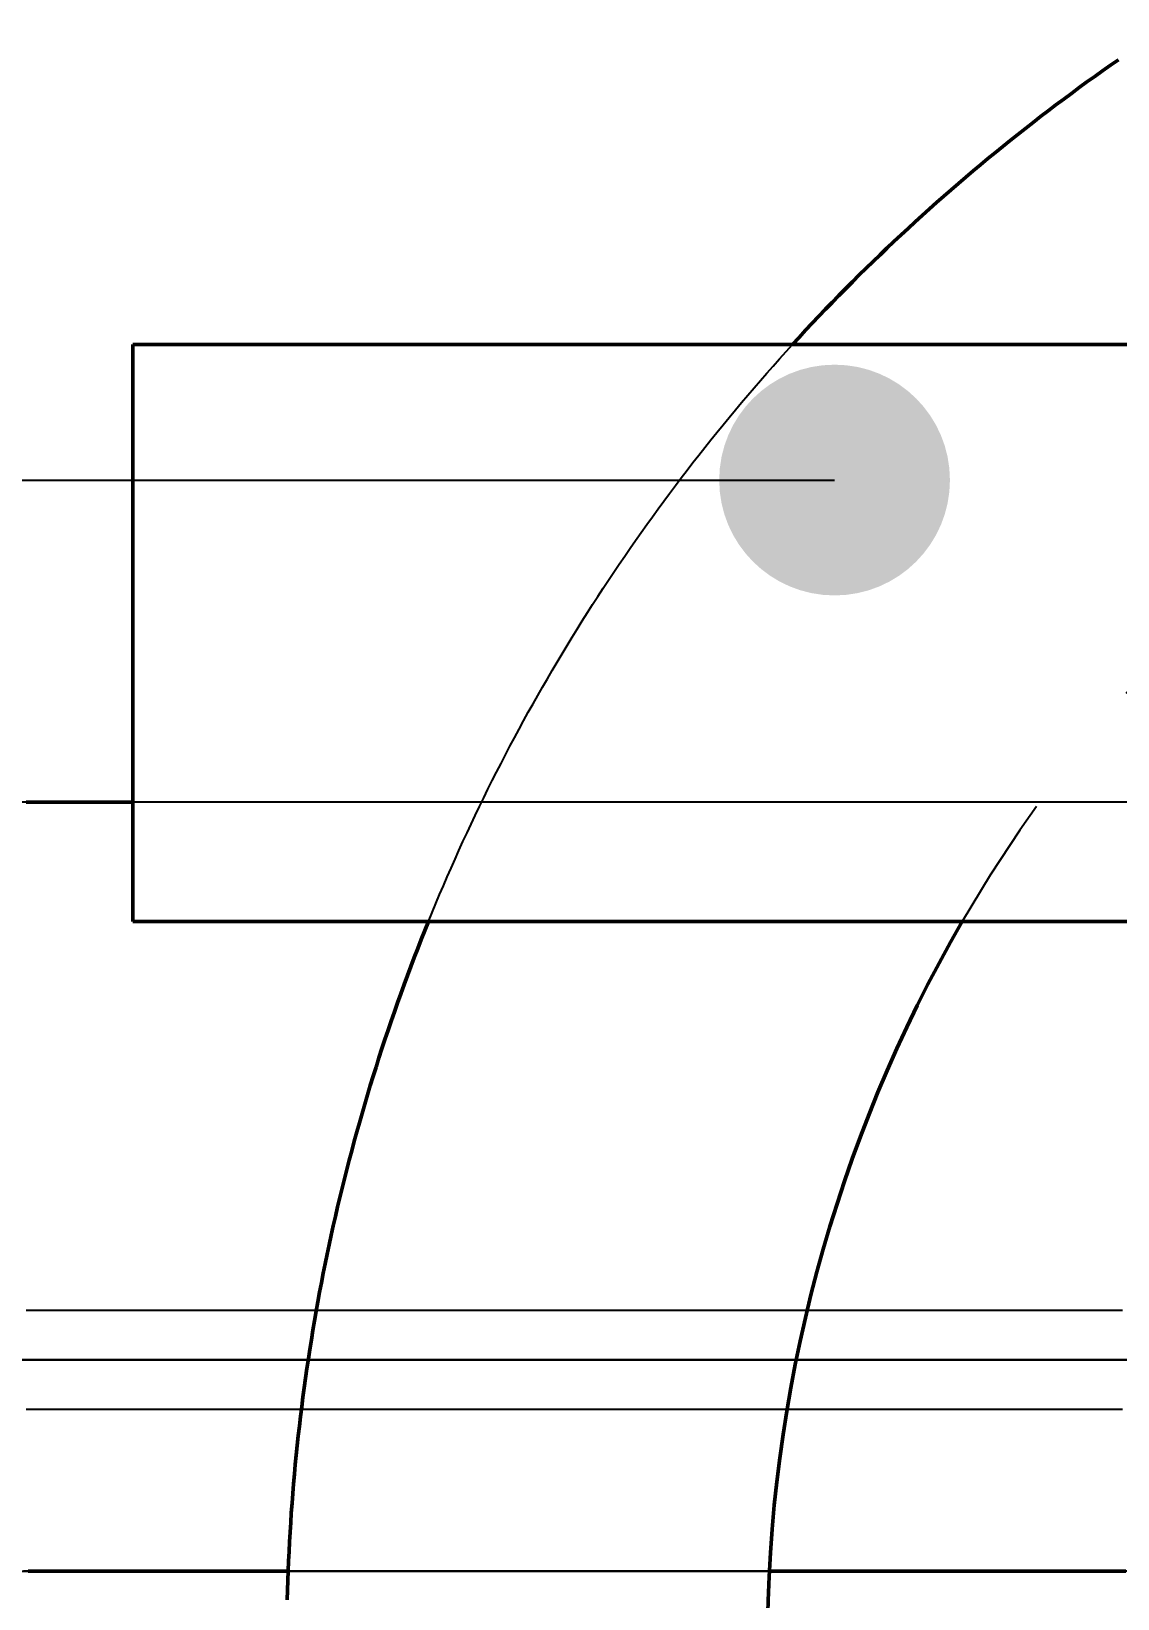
# Model space of a CAD drawing. Header units: millimetres. Extents: x 0 to 594, y 0 to 420.
# Drawn here: x 75.92 to 81.57, y 336.26 to 344.41 of the extents above; entities that cross this region are included whole.
import ezdxf

# ---------------------------------------------------------------- set-up
doc = ezdxf.new("R2010")
doc.units = ezdxf.units.MM
doc.linetypes.add('ISO02-TRAZOS', pattern=[3.75, 3, -0.75])
for name, color, linetype, lineweight in [('01-VISIBLE', 7, 'CONTINUOUS', 50), ('02-OCULTA', 4, 'ISO02-TRAZOS', 25), ('04-COTA', 3, 'CONTINUOUS', 25), ('08-FINA', 5, 'CONTINUOUS', 25)]:
    doc.layers.add(name, color=color, linetype=linetype, lineweight=lineweight)
doc.styles.add('ISO3098', font='isocpeur.ttf')
doc.dimstyles.new('FLAMA-ISO', dxfattribs={"dimtxt": 3.5, "dimasz": 3, "dimexe": 2, "dimexo": 1, "dimgap": 1, "dimtad": 1, "dimdec": 1, "dimtxsty": 'ISO3098', "dimcen": 2.5, "dimclrd": 3, "dimclre": 3, "dimclrt": 3, "dimazin": 3, "dimtfac": 1, "dimtmove": 0, "dimatfit": 3, "dimlwd": 25, "dimlwe": 25})

msp = doc.modelspace()

# ---------------------------------------------------------------- hatches: boundary and pattern name
at = {"layer": '08-FINA'}
h = msp.add_hatch(color=7, dxfattribs=at)
h.dxf.hatch_style = 1
edge = h.paths.add_edge_path()
edge.add_arc((80.1, 342.075), 0.6, 0, 360)

# ---------------------------------------------------------------- linework, layer by layer
at = {"layer": '01-VISIBLE'}
for p, q in [((76.45, 339.78), (76.45, 342.78)), ((76.45, 342.78), (98.15, 342.78)), ((76.45, 339.78), (98.15, 339.78))]:
    msp.add_line(p, q, dxfattribs=at)
for points in [[(79.8815, 342.78), (79.9154, 342.8169), (79.9495, 342.8537), (79.9838, 342.8902), (80.0182, 342.9266), (80.0529, 342.9629), (80.0877, 342.9989), (80.1227, 343.0348), (80.1578, 343.0705), (80.1932, 343.106), (80.2287, 343.1414), (80.2644, 343.1766), (80.3003, 343.2116), (80.3363, 343.2464), (80.3726, 343.281), (80.409, 343.3155), (80.4455, 343.3497), (80.4823, 343.3838), (80.5192, 343.4177), (80.5562, 343.4515), (80.5935, 343.485), (80.6309, 343.5184), (80.6685, 343.5515), (80.7062, 343.5845), (80.7441, 343.6173), (80.7822, 343.6499), (80.8204, 343.6823), (80.8588, 343.7145), (80.8974, 343.7465), (80.9361, 343.7784), (80.9749, 343.81), (81.014, 343.8415), (81.0532, 343.8727), (81.0925, 343.9038), (81.132, 343.9346), (81.1716, 343.9653), (81.2114, 343.9957), (81.2514, 344.026), (81.2915, 344.0561), (81.3317, 344.0859), (81.3721, 344.1156), (81.4127, 344.1451), (81.4534, 344.1743), (81.4942, 344.2034), (81.5352, 344.2322), (81.5763, 344.2609)], [(76.45, 340.4), (76.3995, 340.4), (76.3491, 340.4), (76.2986, 340.4), (76.2482, 340.4), (76.1977, 340.4), (76.1473, 340.4), (76.0968, 340.4), (76.0464, 340.4), (75.9959, 340.4), (75.9455, 340.4), (75.895, 340.4)], [(77.2531, 336.2516), (77.2545, 336.3019), (77.2562, 336.3522), (77.2581, 336.4025), (77.2602, 336.4528), (77.2626, 336.5031), (77.2652, 336.5533), (77.2681, 336.6036), (77.2713, 336.6538), (77.2747, 336.704), (77.2783, 336.7542), (77.2822, 336.8044), (77.2864, 336.8546), (77.2908, 336.9047), (77.2955, 336.9548), (77.3004, 337.0049), (77.3055, 337.055), (77.3109, 337.105), (77.3166, 337.155), (77.3225, 337.205), (77.3287, 337.2549), (77.3351, 337.3049), (77.3417, 337.3547), (77.3486, 337.4046), (77.3558, 337.4544), (77.3632, 337.5042), (77.3709, 337.5539), (77.3788, 337.6036), (77.3869, 337.6533), (77.3953, 337.7029), (77.404, 337.7525), (77.4129, 337.802), (77.422, 337.8515), (77.4314, 337.901), (77.4411, 337.9504), (77.451, 337.9997), (77.4611, 338.049), (77.4715, 338.0983), (77.4821, 338.1475), (77.493, 338.1966), (77.5041, 338.2457), (77.5155, 338.2947), (77.5271, 338.3437), (77.539, 338.3926), (77.5511, 338.4414), (77.5634, 338.4902), (77.576, 338.539), (77.5888, 338.5876), (77.6019, 338.6362), (77.6152, 338.6848), (77.6288, 338.7332), (77.6426, 338.7816), (77.6567, 338.8299), (77.671, 338.8782), (77.6855, 338.9264), (77.7003, 338.9745), (77.7153, 339.0225), (77.7305, 339.0705), (77.746, 339.1184), (77.7618, 339.1662), (77.7777, 339.2139), (77.794, 339.2616), (77.8104, 339.3091), (77.8271, 339.3566), (77.844, 339.404), (77.8612, 339.4513), (77.8786, 339.4985), (77.8962, 339.5457), (77.9141, 339.5927), (77.9322, 339.6397), (77.9506, 339.6865), (77.9691, 339.7333), (77.988, 339.78)], [(75.9063, 336.4), (75.9563, 336.4), (76.0064, 336.4), (76.0565, 336.4), (76.1065, 336.4), (76.1566, 336.4), (76.2066, 336.4), (76.2567, 336.4), (76.3068, 336.4), (76.3568, 336.4), (76.4069, 336.4), (76.457, 336.4), (76.507, 336.4), (76.5571, 336.4), (76.6071, 336.4), (76.6572, 336.4), (76.7073, 336.4), (76.7573, 336.4), (76.8074, 336.4), (76.8575, 336.4), (76.9075, 336.4), (76.9576, 336.4), (77.0076, 336.4), (77.0577, 336.4), (77.1078, 336.4), (77.1578, 336.4), (77.2079, 336.4), (77.258, 336.4)], [(79.7606, 336.4), (79.8107, 336.4), (79.8608, 336.4), (79.9109, 336.4), (79.961, 336.4), (80.0111, 336.4), (80.0612, 336.4), (80.1113, 336.4), (80.1614, 336.4), (80.2115, 336.4), (80.2616, 336.4), (80.3117, 336.4), (80.3618, 336.4), (80.4118, 336.4), (80.4619, 336.4), (80.512, 336.4), (80.5621, 336.4), (80.6122, 336.4), (80.6623, 336.4), (80.7124, 336.4), (80.7625, 336.4), (80.8126, 336.4), (80.8627, 336.4), (80.9128, 336.4), (80.9629, 336.4), (81.013, 336.4), (81.0631, 336.4), (81.1132, 336.4), (81.1633, 336.4), (81.2134, 336.4), (81.2635, 336.4), (81.3136, 336.4), (81.3637, 336.4), (81.4138, 336.4), (81.4639, 336.4), (81.514, 336.4), (81.564, 336.4), (81.6141, 336.4)]]:
    msp.add_lwpolyline(points, dxfattribs=at)
msp.add_arc((87.3, 336), 7.55, 149.95618, 180, dxfattribs=at)
at = {"layer": '02-OCULTA'}
for p, q in [((76.45, 339.78), (76.45, 342.78)), ((76.45, 342.78), (86.3, 342.78)), ((76.45, 339.78), (86.3, 339.78))]:
    msp.add_line(p, q, dxfattribs=at)
for points in [[(77.988, 339.78), (78.007, 339.8265), (78.0262, 339.8729), (78.0457, 339.9192), (78.0654, 339.9654), (78.0853, 340.0115), (78.1055, 340.0575), (78.1259, 340.1034), (78.1465, 340.1492), (78.1673, 340.1949), (78.1884, 340.2405), (78.2097, 340.286), (78.2313, 340.3314), (78.253, 340.3766), (78.275, 340.4218), (78.2972, 340.4668), (78.3197, 340.5118), (78.3423, 340.5566), (78.3652, 340.6013), (78.3883, 340.6459), (78.4117, 340.6904), (78.4352, 340.7348), (78.459, 340.779), (78.483, 340.8231), (78.5072, 340.8671), (78.5316, 340.911), (78.5563, 340.9548), (78.5812, 340.9984), (78.6062, 341.0419), (78.6316, 341.0853), (78.6571, 341.1286), (78.6828, 341.1717), (78.7088, 341.2147), (78.7349, 341.2576), (78.7613, 341.3003), (78.7879, 341.343), (78.8147, 341.3854), (78.8418, 341.4278), (78.869, 341.47), (78.8964, 341.512), (78.9241, 341.554), (78.952, 341.5958), (78.98, 341.6374), (79.0083, 341.6789), (79.0368, 341.7203), (79.0655, 341.7615), (79.0944, 341.8026), (79.1235, 341.8436), (79.1528, 341.8844), (79.1823, 341.925), (79.212, 341.9655), (79.2419, 342.0058), (79.2721, 342.046), (79.3024, 342.0861), (79.3329, 342.126), (79.3636, 342.1657), (79.3945, 342.2053), (79.4256, 342.2447), (79.4569, 342.284), (79.4885, 342.3231), (79.5202, 342.3621), (79.552, 342.4009), (79.5841, 342.4396), (79.6164, 342.478), (79.6489, 342.5164), (79.6816, 342.5545), (79.7144, 342.5925), (79.7474, 342.6303), (79.7807, 342.668), (79.8141, 342.7055), (79.8477, 342.7428), (79.8815, 342.78)], [(81.6164, 340.4), (81.5364, 340.4), (81.4563, 340.4), (81.3763, 340.4), (81.2962, 340.4), (81.2162, 340.4), (81.1362, 340.4), (81.0561, 340.4), (80.9761, 340.4), (80.896, 340.4), (80.8159, 340.4), (80.7359, 340.4), (80.6558, 340.4), (80.5758, 340.4), (80.4957, 340.4), (80.4157, 340.4), (80.3357, 340.4), (80.2556, 340.4), (80.1755, 340.4), (80.0955, 340.4), (80.0154, 340.4), (79.9354, 340.4), (79.8553, 340.4), (79.7753, 340.4), (79.6952, 340.4), (79.6152, 340.4), (79.5351, 340.4), (79.4551, 340.4), (79.375, 340.4), (79.295, 340.4), (79.2149, 340.4), (79.1349, 340.4), (79.0548, 340.4), (78.9748, 340.4), (78.8947, 340.4), (78.8147, 340.4), (78.7346, 340.4), (78.6546, 340.4), (78.5746, 340.4), (78.4945, 340.4), (78.4145, 340.4), (78.3344, 340.4), (78.2543, 340.4), (78.1743, 340.4), (78.0942, 340.4), (78.0142, 340.4), (77.9341, 340.4), (77.8541, 340.4), (77.774, 340.4), (77.694, 340.4), (77.6139, 340.4), (77.5339, 340.4), (77.4538, 340.4), (77.3738, 340.4), (77.2937, 340.4), (77.2137, 340.4), (77.1336, 340.4), (77.0536, 340.4), (76.9735, 340.4), (76.8935, 340.4), (76.8134, 340.4), (76.7334, 340.4), (76.6533, 340.4), (76.5733, 340.4), (76.4932, 340.4), (76.4132, 340.4), (76.3331, 340.4), (76.2531, 340.4), (76.173, 340.4), (76.093, 340.4), (76.0129, 340.4), (75.9329, 340.4), (75.8528, 340.4)], [(81.6232, 340.4), (81.558, 340.4), (81.4927, 340.4), (81.4275, 340.4), (81.3622, 340.4), (81.297, 340.4), (81.2317, 340.4), (81.1665, 340.4), (81.1012, 340.4), (81.036, 340.4), (80.9707, 340.4), (80.9055, 340.4), (80.8402, 340.4), (80.775, 340.4), (80.7097, 340.4), (80.6445, 340.4), (80.5792, 340.4), (80.514, 340.4), (80.4487, 340.4), (80.3835, 340.4), (80.3182, 340.4), (80.253, 340.4), (80.1877, 340.4), (80.1225, 340.4), (80.0572, 340.4), (79.992, 340.4), (79.9267, 340.4), (79.8615, 340.4), (79.7962, 340.4), (79.731, 340.4), (79.6657, 340.4), (79.6005, 340.4), (79.5352, 340.4), (79.47, 340.4), (79.4047, 340.4), (79.3395, 340.4), (79.2742, 340.4), (79.209, 340.4), (79.1437, 340.4), (79.0785, 340.4), (79.0132, 340.4), (78.948, 340.4), (78.8827, 340.4), (78.8175, 340.4), (78.7522, 340.4), (78.687, 340.4), (78.6217, 340.4), (78.5565, 340.4), (78.4912, 340.4), (78.426, 340.4), (78.3607, 340.4), (78.2955, 340.4), (78.2302, 340.4), (78.165, 340.4), (78.0997, 340.4), (78.0345, 340.4), (77.9692, 340.4), (77.904, 340.4), (77.8387, 340.4), (77.7735, 340.4), (77.7082, 340.4), (77.643, 340.4), (77.5777, 340.4), (77.5125, 340.4), (77.4472, 340.4), (77.382, 340.4), (77.3167, 340.4), (77.2515, 340.4), (77.1862, 340.4), (77.121, 340.4), (77.0557, 340.4), (76.9905, 340.4), (76.9252, 340.4), (76.86, 340.4), (76.7947, 340.4), (76.7295, 340.4), (76.6642, 340.4), (76.599, 340.4), (76.5337, 340.4), (76.4685, 340.4), (76.4032, 340.4), (76.338, 340.4), (76.2727, 340.4), (76.2075, 340.4), (76.1422, 340.4), (76.077, 340.4), (76.0117, 340.4), (75.9465, 340.4), (75.8812, 340.4)], [(81.6232, 340.4), (81.558, 340.4), (81.4927, 340.4), (81.4275, 340.4), (81.3622, 340.4), (81.297, 340.4), (81.2317, 340.4), (81.1665, 340.4), (81.1012, 340.4), (81.036, 340.4), (80.9707, 340.4), (80.9055, 340.4), (80.8402, 340.4), (80.775, 340.4), (80.7097, 340.4), (80.6445, 340.4), (80.5792, 340.4), (80.514, 340.4), (80.4487, 340.4), (80.3835, 340.4), (80.3182, 340.4), (80.253, 340.4), (80.1877, 340.4), (80.1225, 340.4), (80.0572, 340.4), (79.992, 340.4), (79.9267, 340.4), (79.8615, 340.4), (79.7962, 340.4), (79.731, 340.4), (79.6657, 340.4), (79.6005, 340.4), (79.5352, 340.4), (79.47, 340.4), (79.4047, 340.4), (79.3395, 340.4), (79.2742, 340.4), (79.209, 340.4), (79.1437, 340.4), (79.0785, 340.4), (79.0132, 340.4), (78.948, 340.4), (78.8827, 340.4), (78.8175, 340.4), (78.7522, 340.4), (78.687, 340.4), (78.6217, 340.4), (78.5565, 340.4), (78.4912, 340.4), (78.426, 340.4), (78.3607, 340.4), (78.2955, 340.4), (78.2302, 340.4), (78.165, 340.4), (78.0997, 340.4), (78.0345, 340.4), (77.9692, 340.4), (77.904, 340.4), (77.8387, 340.4), (77.7735, 340.4), (77.7082, 340.4), (77.643, 340.4), (77.5777, 340.4), (77.5125, 340.4), (77.4472, 340.4), (77.382, 340.4), (77.3167, 340.4), (77.2515, 340.4), (77.1862, 340.4), (77.121, 340.4), (77.0557, 340.4), (76.9905, 340.4), (76.9252, 340.4), (76.86, 340.4), (76.7947, 340.4), (76.7295, 340.4), (76.6642, 340.4), (76.599, 340.4), (76.5337, 340.4), (76.4685, 340.4), (76.4032, 340.4), (76.338, 340.4), (76.2727, 340.4), (76.2075, 340.4), (76.1422, 340.4), (76.077, 340.4), (76.0117, 340.4), (75.9465, 340.4), (75.8812, 340.4)], [(81.6037, 340.4), (81.5495, 340.4), (81.4952, 340.4), (81.441, 340.4), (81.3867, 340.4), (81.3325, 340.4), (81.2782, 340.4), (81.224, 340.4), (81.1697, 340.4), (81.1155, 340.4), (81.0613, 340.4), (81.007, 340.4), (80.9527, 340.4), (80.8985, 340.4), (80.8442, 340.4), (80.79, 340.4), (80.7357, 340.4), (80.6815, 340.4), (80.6272, 340.4), (80.573, 340.4), (80.5187, 340.4), (80.4645, 340.4), (80.4102, 340.4), (80.356, 340.4), (80.3017, 340.4), (80.2475, 340.4), (80.1932, 340.4), (80.139, 340.4), (80.0847, 340.4), (80.0305, 340.4), (79.9762, 340.4), (79.922, 340.4), (79.8677, 340.4), (79.8135, 340.4), (79.7592, 340.4), (79.705, 340.4), (79.6507, 340.4), (79.5965, 340.4), (79.5422, 340.4), (79.488, 340.4), (79.4337, 340.4), (79.3795, 340.4), (79.3252, 340.4), (79.271, 340.4), (79.2167, 340.4), (79.1625, 340.4), (79.1082, 340.4), (79.054, 340.4), (78.9997, 340.4), (78.9455, 340.4), (78.8912, 340.4), (78.837, 340.4), (78.7827, 340.4), (78.7285, 340.4), (78.6743, 340.4), (78.62, 340.4), (78.5657, 340.4), (78.5115, 340.4), (78.4572, 340.4), (78.403, 340.4), (78.3487, 340.4), (78.2945, 340.4), (78.2402, 340.4), (78.186, 340.4), (78.1317, 340.4), (78.0775, 340.4), (78.0232, 340.4), (77.969, 340.4), (77.9147, 340.4), (77.8605, 340.4), (77.8062, 340.4), (77.752, 340.4), (77.6977, 340.4), (77.6435, 340.4), (77.5892, 340.4), (77.535, 340.4), (77.4808, 340.4), (77.4265, 340.4), (77.3722, 340.4), (77.318, 340.4), (77.2637, 340.4), (77.2095, 340.4), (77.1552, 340.4), (77.101, 340.4), (77.0467, 340.4), (76.9925, 340.4), (76.9382, 340.4), (76.884, 340.4), (76.8297, 340.4), (76.7755, 340.4), (76.7212, 340.4), (76.667, 340.4), (76.6127, 340.4), (76.5585, 340.4), (76.5042, 340.4), (76.45, 340.4)], [(81.5976, 337.756), (81.5184, 337.756), (81.4392, 337.756), (81.36, 337.756), (81.2808, 337.756), (81.2016, 337.756), (81.1224, 337.756), (81.0432, 337.756), (80.964, 337.756), (80.8848, 337.756), (80.8056, 337.756), (80.7264, 337.756), (80.6472, 337.756), (80.568, 337.756), (80.4888, 337.756), (80.4096, 337.756), (80.3304, 337.756), (80.2512, 337.756), (80.172, 337.756), (80.0928, 337.756), (80.0136, 337.756), (79.9344, 337.756), (79.8552, 337.756), (79.776, 337.756), (79.6968, 337.756), (79.6176, 337.756), (79.5384, 337.756), (79.4592, 337.756), (79.38, 337.756), (79.3008, 337.756), (79.2216, 337.756), (79.1424, 337.756), (79.0632, 337.756), (78.984, 337.756), (78.9048, 337.756), (78.8256, 337.756), (78.7464, 337.756), (78.6672, 337.756), (78.588, 337.756), (78.5088, 337.756), (78.4296, 337.756), (78.3504, 337.756), (78.2712, 337.756), (78.192, 337.756), (78.1128, 337.756), (78.0336, 337.756), (77.9544, 337.756), (77.8752, 337.756), (77.796, 337.756), (77.7168, 337.756), (77.6376, 337.756), (77.5584, 337.756), (77.4792, 337.756), (77.4, 337.756), (77.3208, 337.756), (77.2416, 337.756), (77.1624, 337.756), (77.0832, 337.756), (77.004, 337.756), (76.9248, 337.756), (76.8456, 337.756), (76.7664, 337.756), (76.6872, 337.756), (76.608, 337.756), (76.5288, 337.756), (76.4496, 337.756), (76.3704, 337.756), (76.2912, 337.756), (76.212, 337.756), (76.1328, 337.756), (76.0536, 337.756), (75.9744, 337.756), (75.8952, 337.756)], [(81.5976, 337.756), (81.5184, 337.756), (81.4392, 337.756), (81.36, 337.756), (81.2808, 337.756), (81.2016, 337.756), (81.1224, 337.756), (81.0432, 337.756), (80.964, 337.756), (80.8848, 337.756), (80.8056, 337.756), (80.7264, 337.756), (80.6472, 337.756), (80.568, 337.756), (80.4888, 337.756), (80.4096, 337.756), (80.3304, 337.756), (80.2512, 337.756), (80.172, 337.756), (80.0928, 337.756), (80.0136, 337.756), (79.9344, 337.756), (79.8552, 337.756), (79.776, 337.756), (79.6968, 337.756), (79.6176, 337.756), (79.5384, 337.756), (79.4592, 337.756), (79.38, 337.756), (79.3008, 337.756), (79.2216, 337.756), (79.1424, 337.756), (79.0632, 337.756), (78.984, 337.756), (78.9048, 337.756), (78.8256, 337.756), (78.7464, 337.756), (78.6672, 337.756), (78.588, 337.756), (78.5088, 337.756), (78.4296, 337.756), (78.3504, 337.756), (78.2712, 337.756), (78.192, 337.756), (78.1128, 337.756), (78.0336, 337.756), (77.9544, 337.756), (77.8752, 337.756), (77.796, 337.756), (77.7168, 337.756), (77.6376, 337.756), (77.5584, 337.756), (77.4792, 337.756), (77.4, 337.756), (77.3208, 337.756), (77.2416, 337.756), (77.1624, 337.756), (77.0832, 337.756), (77.004, 337.756), (76.9248, 337.756), (76.8456, 337.756), (76.7664, 337.756), (76.6872, 337.756), (76.608, 337.756), (76.5288, 337.756), (76.4496, 337.756), (76.3704, 337.756), (76.2912, 337.756), (76.212, 337.756), (76.1328, 337.756), (76.0536, 337.756), (75.9744, 337.756), (75.8952, 337.756)], [(81.5768, 337.5), (81.4984, 337.5), (81.42, 337.5), (81.3416, 337.5), (81.2632, 337.5), (81.1848, 337.5), (81.1064, 337.5), (81.028, 337.5), (80.9496, 337.5), (80.8712, 337.5), (80.7928, 337.5), (80.7144, 337.5), (80.636, 337.5), (80.5576, 337.5), (80.4792, 337.5), (80.4008, 337.5), (80.3224, 337.5), (80.244, 337.5), (80.1656, 337.5), (80.0872, 337.5), (80.0088, 337.5), (79.9304, 337.5), (79.852, 337.5), (79.7736, 337.5), (79.6952, 337.5), (79.6168, 337.5), (79.5384, 337.5), (79.46, 337.5), (79.3816, 337.5), (79.3032, 337.5), (79.2248, 337.5), (79.1464, 337.5), (79.068, 337.5), (78.9896, 337.5), (78.9112, 337.5), (78.8328, 337.5), (78.7544, 337.5), (78.676, 337.5), (78.5976, 337.5), (78.5192, 337.5), (78.4408, 337.5), (78.3624, 337.5), (78.284, 337.5), (78.2056, 337.5), (78.1272, 337.5), (78.0488, 337.5), (77.9704, 337.5), (77.892, 337.5), (77.8136, 337.5), (77.7352, 337.5), (77.6568, 337.5), (77.5784, 337.5), (77.5, 337.5), (77.4216, 337.5), (77.3432, 337.5), (77.2648, 337.5), (77.1864, 337.5), (77.108, 337.5), (77.0296, 337.5), (76.9512, 337.5), (76.8728, 337.5), (76.7944, 337.5), (76.716, 337.5), (76.6376, 337.5), (76.5592, 337.5), (76.4808, 337.5), (76.4024, 337.5), (76.324, 337.5), (76.2456, 337.5), (76.1672, 337.5), (76.0888, 337.5), (76.0104, 337.5), (75.932, 337.5), (75.8536, 337.5)], [(75.8536, 337.5), (75.932, 337.5), (76.0104, 337.5), (76.0888, 337.5), (76.1672, 337.5), (76.2456, 337.5), (76.324, 337.5), (76.4024, 337.5), (76.4808, 337.5), (76.5592, 337.5), (76.6376, 337.5), (76.716, 337.5), (76.7944, 337.5), (76.8728, 337.5), (76.9512, 337.5), (77.0296, 337.5), (77.108, 337.5), (77.1864, 337.5), (77.2648, 337.5), (77.3432, 337.5), (77.4216, 337.5), (77.5, 337.5), (77.5784, 337.5), (77.6568, 337.5), (77.7352, 337.5), (77.8136, 337.5), (77.892, 337.5), (77.9704, 337.5), (78.0488, 337.5), (78.1272, 337.5), (78.2056, 337.5), (78.284, 337.5), (78.3624, 337.5), (78.4408, 337.5), (78.5192, 337.5), (78.5976, 337.5), (78.676, 337.5), (78.7544, 337.5), (78.8328, 337.5), (78.9112, 337.5), (78.9896, 337.5), (79.068, 337.5), (79.1464, 337.5), (79.2248, 337.5), (79.3032, 337.5), (79.3816, 337.5), (79.46, 337.5), (79.5384, 337.5), (79.6168, 337.5), (79.6952, 337.5), (79.7736, 337.5), (79.852, 337.5), (79.9304, 337.5), (80.0088, 337.5), (80.0872, 337.5), (80.1656, 337.5), (80.244, 337.5), (80.3224, 337.5), (80.4008, 337.5), (80.4792, 337.5), (80.5576, 337.5), (80.636, 337.5), (80.7144, 337.5), (80.7928, 337.5), (80.8712, 337.5), (80.9496, 337.5), (81.028, 337.5), (81.1064, 337.5), (81.1848, 337.5), (81.2632, 337.5), (81.3416, 337.5), (81.42, 337.5), (81.4984, 337.5), (81.5768, 337.5)], [(81.5768, 337.5), (81.4984, 337.5), (81.42, 337.5), (81.3416, 337.5), (81.2632, 337.5), (81.1848, 337.5), (81.1064, 337.5), (81.028, 337.5), (80.9496, 337.5), (80.8712, 337.5), (80.7928, 337.5), (80.7144, 337.5), (80.636, 337.5), (80.5576, 337.5), (80.4792, 337.5), (80.4008, 337.5), (80.3224, 337.5), (80.244, 337.5), (80.1656, 337.5), (80.0872, 337.5), (80.0088, 337.5), (79.9304, 337.5), (79.852, 337.5), (79.7736, 337.5), (79.6952, 337.5), (79.6168, 337.5), (79.5384, 337.5), (79.46, 337.5), (79.3816, 337.5), (79.3032, 337.5), (79.2248, 337.5), (79.1464, 337.5), (79.068, 337.5), (78.9896, 337.5), (78.9112, 337.5), (78.8328, 337.5), (78.7544, 337.5), (78.676, 337.5), (78.5976, 337.5), (78.5192, 337.5), (78.4408, 337.5), (78.3624, 337.5), (78.284, 337.5), (78.2056, 337.5), (78.1272, 337.5), (78.0488, 337.5), (77.9704, 337.5), (77.892, 337.5), (77.8136, 337.5), (77.7352, 337.5), (77.6568, 337.5), (77.5784, 337.5), (77.5, 337.5), (77.4216, 337.5), (77.3432, 337.5), (77.2648, 337.5), (77.1864, 337.5), (77.108, 337.5), (77.0296, 337.5), (76.9512, 337.5), (76.8728, 337.5), (76.7944, 337.5), (76.716, 337.5), (76.6376, 337.5), (76.5592, 337.5), (76.4808, 337.5), (76.4024, 337.5), (76.324, 337.5), (76.2456, 337.5), (76.1672, 337.5), (76.0888, 337.5), (76.0104, 337.5), (75.932, 337.5), (75.8536, 337.5)], [(75.8536, 337.5), (75.932, 337.5), (76.0104, 337.5), (76.0888, 337.5), (76.1672, 337.5), (76.2456, 337.5), (76.324, 337.5), (76.4024, 337.5), (76.4808, 337.5), (76.5592, 337.5), (76.6376, 337.5), (76.716, 337.5), (76.7944, 337.5), (76.8728, 337.5), (76.9512, 337.5), (77.0296, 337.5), (77.108, 337.5), (77.1864, 337.5), (77.2648, 337.5), (77.3432, 337.5), (77.4216, 337.5), (77.5, 337.5), (77.5784, 337.5), (77.6568, 337.5), (77.7352, 337.5), (77.8136, 337.5), (77.892, 337.5), (77.9704, 337.5), (78.0488, 337.5), (78.1272, 337.5), (78.2056, 337.5), (78.284, 337.5), (78.3624, 337.5), (78.4408, 337.5), (78.5192, 337.5), (78.5976, 337.5), (78.676, 337.5), (78.7544, 337.5), (78.8328, 337.5), (78.9112, 337.5), (78.9896, 337.5), (79.068, 337.5), (79.1464, 337.5), (79.2248, 337.5), (79.3032, 337.5), (79.3816, 337.5), (79.46, 337.5), (79.5384, 337.5), (79.6168, 337.5), (79.6952, 337.5), (79.7736, 337.5), (79.852, 337.5), (79.9304, 337.5), (80.0088, 337.5), (80.0872, 337.5), (80.1656, 337.5), (80.244, 337.5), (80.3224, 337.5), (80.4008, 337.5), (80.4792, 337.5), (80.5576, 337.5), (80.636, 337.5), (80.7144, 337.5), (80.7928, 337.5), (80.8712, 337.5), (80.9496, 337.5), (81.028, 337.5), (81.1064, 337.5), (81.1848, 337.5), (81.2632, 337.5), (81.3416, 337.5), (81.42, 337.5), (81.4984, 337.5), (81.5768, 337.5)], [(81.62, 337.5), (81.54, 337.5), (81.46, 337.5), (81.38, 337.5), (81.3, 337.5), (81.22, 337.5), (81.14, 337.5), (81.06, 337.5), (80.98, 337.5), (80.9, 337.5), (80.82, 337.5), (80.74, 337.5), (80.66, 337.5), (80.58, 337.5), (80.5, 337.5), (80.42, 337.5), (80.34, 337.5), (80.26, 337.5), (80.18, 337.5), (80.1, 337.5), (80.02, 337.5), (79.94, 337.5), (79.86, 337.5), (79.78, 337.5), (79.7, 337.5), (79.62, 337.5), (79.54, 337.5), (79.46, 337.5), (79.38, 337.5), (79.3, 337.5), (79.22, 337.5), (79.14, 337.5), (79.06, 337.5), (78.98, 337.5), (78.9, 337.5), (78.82, 337.5), (78.74, 337.5), (78.66, 337.5), (78.58, 337.5), (78.5, 337.5), (78.42, 337.5), (78.34, 337.5), (78.26, 337.5), (78.18, 337.5), (78.1, 337.5), (78.02, 337.5), (77.94, 337.5), (77.86, 337.5), (77.78, 337.5), (77.7, 337.5), (77.62, 337.5), (77.54, 337.5), (77.46, 337.5), (77.38, 337.5), (77.3, 337.5), (77.22, 337.5), (77.14, 337.5), (77.06, 337.5), (76.98, 337.5), (76.9, 337.5), (76.82, 337.5), (76.74, 337.5), (76.66, 337.5), (76.58, 337.5), (76.5, 337.5), (76.42, 337.5), (76.34, 337.5), (76.26, 337.5), (76.18, 337.5), (76.1, 337.5), (76.02, 337.5), (75.94, 337.5), (75.86, 337.5)], [(75.86, 337.5), (75.94, 337.5), (76.02, 337.5), (76.1, 337.5), (76.18, 337.5), (76.26, 337.5), (76.34, 337.5), (76.42, 337.5), (76.5, 337.5), (76.58, 337.5), (76.66, 337.5), (76.74, 337.5), (76.82, 337.5), (76.9, 337.5), (76.98, 337.5), (77.06, 337.5), (77.14, 337.5), (77.22, 337.5), (77.3, 337.5), (77.38, 337.5), (77.46, 337.5), (77.54, 337.5), (77.62, 337.5), (77.7, 337.5), (77.78, 337.5), (77.86, 337.5), (77.94, 337.5), (78.02, 337.5), (78.1, 337.5), (78.18, 337.5), (78.26, 337.5), (78.34, 337.5), (78.42, 337.5), (78.5, 337.5), (78.58, 337.5), (78.66, 337.5), (78.74, 337.5), (78.82, 337.5), (78.9, 337.5), (78.98, 337.5), (79.06, 337.5), (79.14, 337.5), (79.22, 337.5), (79.3, 337.5), (79.38, 337.5), (79.46, 337.5), (79.54, 337.5), (79.62, 337.5), (79.7, 337.5), (79.78, 337.5), (79.86, 337.5), (79.94, 337.5), (80.02, 337.5), (80.1, 337.5), (80.18, 337.5), (80.26, 337.5), (80.34, 337.5), (80.42, 337.5), (80.5, 337.5), (80.58, 337.5), (80.66, 337.5), (80.74, 337.5), (80.82, 337.5), (80.9, 337.5), (80.98, 337.5), (81.06, 337.5), (81.14, 337.5), (81.22, 337.5), (81.3, 337.5), (81.38, 337.5), (81.46, 337.5), (81.54, 337.5), (81.62, 337.5)], [(81.62, 337.5), (81.54, 337.5), (81.46, 337.5), (81.38, 337.5), (81.3, 337.5), (81.22, 337.5), (81.14, 337.5), (81.06, 337.5), (80.98, 337.5), (80.9, 337.5), (80.82, 337.5), (80.74, 337.5), (80.66, 337.5), (80.58, 337.5), (80.5, 337.5), (80.42, 337.5), (80.34, 337.5), (80.26, 337.5), (80.18, 337.5), (80.1, 337.5), (80.02, 337.5), (79.94, 337.5), (79.86, 337.5), (79.78, 337.5), (79.7, 337.5), (79.62, 337.5), (79.54, 337.5), (79.46, 337.5), (79.38, 337.5), (79.3, 337.5), (79.22, 337.5), (79.14, 337.5), (79.06, 337.5), (78.98, 337.5), (78.9, 337.5), (78.82, 337.5), (78.74, 337.5), (78.66, 337.5), (78.58, 337.5), (78.5, 337.5), (78.42, 337.5), (78.34, 337.5), (78.26, 337.5), (78.18, 337.5), (78.1, 337.5), (78.02, 337.5), (77.94, 337.5), (77.86, 337.5), (77.78, 337.5), (77.7, 337.5), (77.62, 337.5), (77.54, 337.5), (77.46, 337.5), (77.38, 337.5), (77.3, 337.5), (77.22, 337.5), (77.14, 337.5), (77.06, 337.5), (76.98, 337.5), (76.9, 337.5), (76.82, 337.5), (76.74, 337.5), (76.66, 337.5), (76.58, 337.5), (76.5, 337.5), (76.42, 337.5), (76.34, 337.5), (76.26, 337.5), (76.18, 337.5), (76.1, 337.5), (76.02, 337.5), (75.94, 337.5), (75.86, 337.5)], [(75.86, 337.5), (75.94, 337.5), (76.02, 337.5), (76.1, 337.5), (76.18, 337.5), (76.26, 337.5), (76.34, 337.5), (76.42, 337.5), (76.5, 337.5), (76.58, 337.5), (76.66, 337.5), (76.74, 337.5), (76.82, 337.5), (76.9, 337.5), (76.98, 337.5), (77.06, 337.5), (77.14, 337.5), (77.22, 337.5), (77.3, 337.5), (77.38, 337.5), (77.46, 337.5), (77.54, 337.5), (77.62, 337.5), (77.7, 337.5), (77.78, 337.5), (77.86, 337.5), (77.94, 337.5), (78.02, 337.5), (78.1, 337.5), (78.18, 337.5), (78.26, 337.5), (78.34, 337.5), (78.42, 337.5), (78.5, 337.5), (78.58, 337.5), (78.66, 337.5), (78.74, 337.5), (78.82, 337.5), (78.9, 337.5), (78.98, 337.5), (79.06, 337.5), (79.14, 337.5), (79.22, 337.5), (79.3, 337.5), (79.38, 337.5), (79.46, 337.5), (79.54, 337.5), (79.62, 337.5), (79.7, 337.5), (79.78, 337.5), (79.86, 337.5), (79.94, 337.5), (80.02, 337.5), (80.1, 337.5), (80.18, 337.5), (80.26, 337.5), (80.34, 337.5), (80.42, 337.5), (80.5, 337.5), (80.58, 337.5), (80.66, 337.5), (80.74, 337.5), (80.82, 337.5), (80.9, 337.5), (80.98, 337.5), (81.06, 337.5), (81.14, 337.5), (81.22, 337.5), (81.3, 337.5), (81.38, 337.5), (81.46, 337.5), (81.54, 337.5), (81.62, 337.5)], [(75.8952, 337.244), (75.9744, 337.244), (76.0536, 337.244), (76.1328, 337.244), (76.212, 337.244), (76.2912, 337.244), (76.3704, 337.244), (76.4496, 337.244), (76.5288, 337.244), (76.608, 337.244), (76.6872, 337.244), (76.7664, 337.244), (76.8456, 337.244), (76.9248, 337.244), (77.004, 337.244), (77.0832, 337.244), (77.1624, 337.244), (77.2416, 337.244), (77.3208, 337.244), (77.4, 337.244), (77.4792, 337.244), (77.5584, 337.244), (77.6376, 337.244), (77.7168, 337.244), (77.796, 337.244), (77.8752, 337.244), (77.9544, 337.244), (78.0336, 337.244), (78.1128, 337.244), (78.192, 337.244), (78.2712, 337.244), (78.3504, 337.244), (78.4296, 337.244), (78.5088, 337.244), (78.588, 337.244), (78.6672, 337.244), (78.7464, 337.244), (78.8256, 337.244), (78.9048, 337.244), (78.984, 337.244), (79.0632, 337.244), (79.1424, 337.244), (79.2216, 337.244), (79.3008, 337.244), (79.38, 337.244), (79.4592, 337.244), (79.5384, 337.244), (79.6176, 337.244), (79.6968, 337.244), (79.776, 337.244), (79.8552, 337.244), (79.9344, 337.244), (80.0136, 337.244), (80.0928, 337.244), (80.172, 337.244), (80.2512, 337.244), (80.3304, 337.244), (80.4096, 337.244), (80.4888, 337.244), (80.568, 337.244), (80.6472, 337.244), (80.7264, 337.244), (80.8056, 337.244), (80.8848, 337.244), (80.964, 337.244), (81.0432, 337.244), (81.1224, 337.244), (81.2016, 337.244), (81.2808, 337.244), (81.36, 337.244), (81.4392, 337.244), (81.5184, 337.244), (81.5976, 337.244)], [(75.8952, 337.244), (75.9744, 337.244), (76.0536, 337.244), (76.1328, 337.244), (76.212, 337.244), (76.2912, 337.244), (76.3704, 337.244), (76.4496, 337.244), (76.5288, 337.244), (76.608, 337.244), (76.6872, 337.244), (76.7664, 337.244), (76.8456, 337.244), (76.9248, 337.244), (77.004, 337.244), (77.0832, 337.244), (77.1624, 337.244), (77.2416, 337.244), (77.3208, 337.244), (77.4, 337.244), (77.4792, 337.244), (77.5584, 337.244), (77.6376, 337.244), (77.7168, 337.244), (77.796, 337.244), (77.8752, 337.244), (77.9544, 337.244), (78.0336, 337.244), (78.1128, 337.244), (78.192, 337.244), (78.2712, 337.244), (78.3504, 337.244), (78.4296, 337.244), (78.5088, 337.244), (78.588, 337.244), (78.6672, 337.244), (78.7464, 337.244), (78.8256, 337.244), (78.9048, 337.244), (78.984, 337.244), (79.0632, 337.244), (79.1424, 337.244), (79.2216, 337.244), (79.3008, 337.244), (79.38, 337.244), (79.4592, 337.244), (79.5384, 337.244), (79.6176, 337.244), (79.6968, 337.244), (79.776, 337.244), (79.8552, 337.244), (79.9344, 337.244), (80.0136, 337.244), (80.0928, 337.244), (80.172, 337.244), (80.2512, 337.244), (80.3304, 337.244), (80.4096, 337.244), (80.4888, 337.244), (80.568, 337.244), (80.6472, 337.244), (80.7264, 337.244), (80.8056, 337.244), (80.8848, 337.244), (80.964, 337.244), (81.0432, 337.244), (81.1224, 337.244), (81.2016, 337.244), (81.2808, 337.244), (81.36, 337.244), (81.4392, 337.244), (81.5184, 337.244), (81.5976, 337.244)], [(75.8528, 336.4), (75.9329, 336.4), (76.0129, 336.4), (76.093, 336.4), (76.173, 336.4), (76.2531, 336.4), (76.3331, 336.4), (76.4132, 336.4), (76.4932, 336.4), (76.5733, 336.4), (76.6533, 336.4), (76.7334, 336.4), (76.8134, 336.4), (76.8935, 336.4), (76.9735, 336.4), (77.0536, 336.4), (77.1336, 336.4), (77.2137, 336.4), (77.2937, 336.4), (77.3738, 336.4), (77.4538, 336.4), (77.5339, 336.4), (77.6139, 336.4), (77.694, 336.4), (77.774, 336.4), (77.8541, 336.4), (77.9341, 336.4), (78.0142, 336.4), (78.0942, 336.4), (78.1743, 336.4), (78.2543, 336.4), (78.3344, 336.4), (78.4145, 336.4), (78.4945, 336.4), (78.5746, 336.4), (78.6546, 336.4), (78.7346, 336.4), (78.8147, 336.4), (78.8947, 336.4), (78.9748, 336.4), (79.0548, 336.4), (79.1349, 336.4), (79.2149, 336.4), (79.295, 336.4), (79.375, 336.4), (79.4551, 336.4), (79.5351, 336.4), (79.6152, 336.4), (79.6952, 336.4), (79.7753, 336.4), (79.8553, 336.4), (79.9354, 336.4), (80.0154, 336.4), (80.0955, 336.4), (80.1755, 336.4), (80.2556, 336.4), (80.3357, 336.4), (80.4157, 336.4), (80.4957, 336.4), (80.5758, 336.4), (80.6558, 336.4), (80.7359, 336.4), (80.8159, 336.4), (80.896, 336.4), (80.9761, 336.4), (81.0561, 336.4), (81.1362, 336.4), (81.2162, 336.4), (81.2962, 336.4), (81.3763, 336.4), (81.4563, 336.4), (81.5364, 336.4), (81.6164, 336.4)], [(81.6232, 336.4), (81.558, 336.4), (81.4927, 336.4), (81.4275, 336.4), (81.3622, 336.4), (81.297, 336.4), (81.2317, 336.4), (81.1665, 336.4), (81.1012, 336.4), (81.036, 336.4), (80.9707, 336.4), (80.9055, 336.4), (80.8402, 336.4), (80.775, 336.4), (80.7097, 336.4), (80.6445, 336.4), (80.5792, 336.4), (80.514, 336.4), (80.4487, 336.4), (80.3835, 336.4), (80.3182, 336.4), (80.253, 336.4), (80.1877, 336.4), (80.1225, 336.4), (80.0572, 336.4), (79.992, 336.4), (79.9267, 336.4), (79.8615, 336.4), (79.7962, 336.4), (79.731, 336.4), (79.6657, 336.4), (79.6005, 336.4), (79.5352, 336.4), (79.47, 336.4), (79.4047, 336.4), (79.3395, 336.4), (79.2742, 336.4), (79.209, 336.4), (79.1437, 336.4), (79.0785, 336.4), (79.0132, 336.4), (78.948, 336.4), (78.8827, 336.4), (78.8175, 336.4), (78.7522, 336.4), (78.687, 336.4), (78.6217, 336.4), (78.5565, 336.4), (78.4912, 336.4), (78.426, 336.4), (78.3607, 336.4), (78.2955, 336.4), (78.2302, 336.4), (78.165, 336.4), (78.0997, 336.4), (78.0345, 336.4), (77.9692, 336.4), (77.904, 336.4), (77.8387, 336.4), (77.7735, 336.4), (77.7082, 336.4), (77.643, 336.4), (77.5777, 336.4), (77.5125, 336.4), (77.4472, 336.4), (77.382, 336.4), (77.3167, 336.4), (77.2515, 336.4), (77.1862, 336.4), (77.121, 336.4), (77.0557, 336.4), (76.9905, 336.4), (76.9252, 336.4), (76.86, 336.4), (76.7947, 336.4), (76.7295, 336.4), (76.6642, 336.4), (76.599, 336.4), (76.5337, 336.4), (76.4685, 336.4), (76.4032, 336.4), (76.338, 336.4), (76.2727, 336.4), (76.2075, 336.4), (76.1422, 336.4), (76.077, 336.4), (76.0117, 336.4), (75.9465, 336.4), (75.8812, 336.4)], [(81.6232, 336.4), (81.558, 336.4), (81.4927, 336.4), (81.4275, 336.4), (81.3622, 336.4), (81.297, 336.4), (81.2317, 336.4), (81.1665, 336.4), (81.1012, 336.4), (81.036, 336.4), (80.9707, 336.4), (80.9055, 336.4), (80.8402, 336.4), (80.775, 336.4), (80.7097, 336.4), (80.6445, 336.4), (80.5792, 336.4), (80.514, 336.4), (80.4487, 336.4), (80.3835, 336.4), (80.3182, 336.4), (80.253, 336.4), (80.1877, 336.4), (80.1225, 336.4), (80.0572, 336.4), (79.992, 336.4), (79.9267, 336.4), (79.8615, 336.4), (79.7962, 336.4), (79.731, 336.4), (79.6657, 336.4), (79.6005, 336.4), (79.5352, 336.4), (79.47, 336.4), (79.4047, 336.4), (79.3395, 336.4), (79.2742, 336.4), (79.209, 336.4), (79.1437, 336.4), (79.0785, 336.4), (79.0132, 336.4), (78.948, 336.4), (78.8827, 336.4), (78.8175, 336.4), (78.7522, 336.4), (78.687, 336.4), (78.6217, 336.4), (78.5565, 336.4), (78.4912, 336.4), (78.426, 336.4), (78.3607, 336.4), (78.2955, 336.4), (78.2302, 336.4), (78.165, 336.4), (78.0997, 336.4), (78.0345, 336.4), (77.9692, 336.4), (77.904, 336.4), (77.8387, 336.4), (77.7735, 336.4), (77.7082, 336.4), (77.643, 336.4), (77.5777, 336.4), (77.5125, 336.4), (77.4472, 336.4), (77.382, 336.4), (77.3167, 336.4), (77.2515, 336.4), (77.1862, 336.4), (77.121, 336.4), (77.0557, 336.4), (76.9905, 336.4), (76.9252, 336.4), (76.86, 336.4), (76.7947, 336.4), (76.7295, 336.4), (76.6642, 336.4), (76.599, 336.4), (76.5337, 336.4), (76.4685, 336.4), (76.4032, 336.4), (76.338, 336.4), (76.2727, 336.4), (76.2075, 336.4), (76.1422, 336.4), (76.077, 336.4), (76.0117, 336.4), (75.9465, 336.4), (75.8812, 336.4)], [(77.258, 336.4), (77.308, 336.4), (77.3581, 336.4), (77.4081, 336.4), (77.4582, 336.4), (77.5082, 336.4), (77.5583, 336.4), (77.6083, 336.4), (77.6584, 336.4), (77.7084, 336.4), (77.7585, 336.4), (77.8085, 336.4), (77.8586, 336.4), (77.9086, 336.4), (77.9587, 336.4), (78.0088, 336.4), (78.0588, 336.4), (78.1089, 336.4), (78.1589, 336.4), (78.209, 336.4), (78.259, 336.4), (78.3091, 336.4), (78.3591, 336.4), (78.4092, 336.4), (78.4592, 336.4), (78.5093, 336.4), (78.5593, 336.4), (78.6094, 336.4), (78.6594, 336.4), (78.7095, 336.4), (78.7595, 336.4), (78.8096, 336.4), (78.8597, 336.4), (78.9097, 336.4), (78.9598, 336.4), (79.0098, 336.4), (79.0599, 336.4), (79.1099, 336.4), (79.16, 336.4), (79.21, 336.4), (79.2601, 336.4), (79.3101, 336.4), (79.3602, 336.4), (79.4102, 336.4), (79.4603, 336.4), (79.5103, 336.4), (79.5604, 336.4), (79.6104, 336.4), (79.6605, 336.4), (79.7106, 336.4), (79.7606, 336.4)]]:
    msp.add_lwpolyline(points, dxfattribs=at)
msp.add_arc((87.3, 336), 7.55, 116.10187, 149.95618, dxfattribs=at)
at = {"layer": '08-FINA'}
msp.add_line((35, 342.075), (80.1, 342.075), dxfattribs=at)

# ---------------------------------------------------------------- dimensions: what is measured, and where the dimension line sits
at = {"layer": '04-COTA'}
msp.add_linear_dim(base=(53, 269), p1=(71.3, 269), p2=(84.3, 351.3666), angle=90, dimstyle='FLAMA-ISO', override={"dimlfac": 10}, dxfattribs=at).render()

doc.saveas('drawing.dxf')
